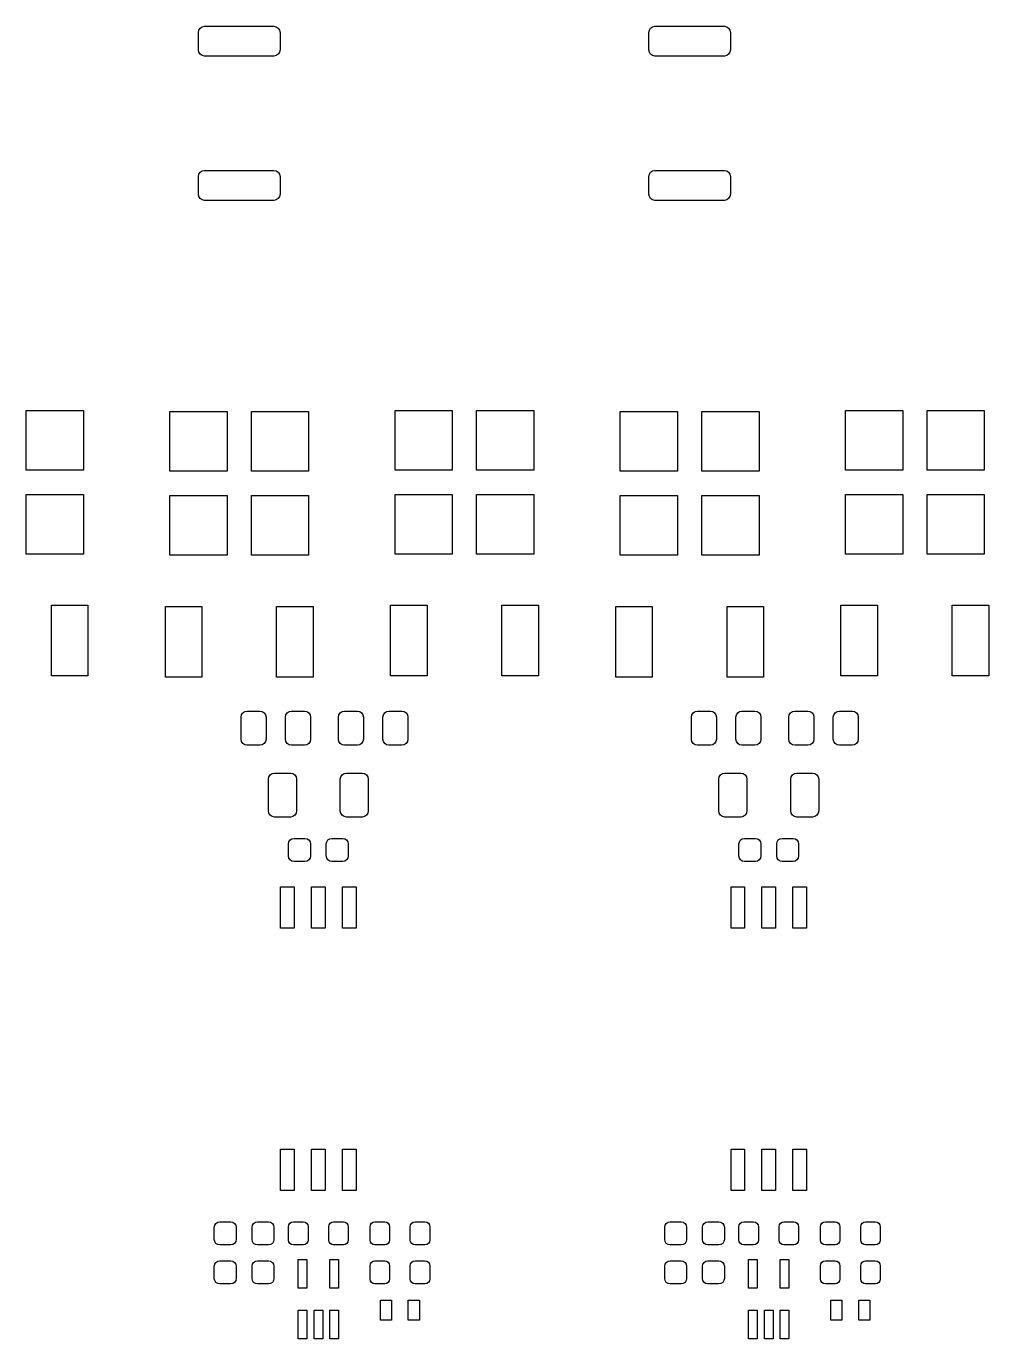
# Model space of a CAD drawing. Extents: x 64 to 235, y -116 to -62.
# Drawn here: x 195.3 to 234.8, y -116.1 to -62.2 of the extents above; entities that cross this region are included whole.
import ezdxf

# ---------------------------------------------------------------- set-up
doc = ezdxf.new("R2010")
doc.units = 0
doc.layers.add('BLACK', color=7, linetype='CONTINUOUS')

msp = doc.modelspace()

# ---------------------------------------------------------------- linework, layer by layer
at = {"layer": 'BLACK', "linetype": 'CONTINUOUS'}
for p, q in [((202.375, -62.475), (202.39403, -62.379329)), ((202.375, -63.2), (202.375, -62.475)), ((202.39403, -62.379329), (202.448223, -62.298223)), ((202.448223, -62.298223), (202.529329, -62.24403)), ((202.529329, -62.24403), (202.625, -62.225)), ((202.625, -62.225), (205.475, -62.225)), ((205.475, -62.225), (205.570671, -62.24403)), ((205.570671, -62.24403), (205.651777, -62.298223)), ((205.651777, -62.298223), (205.70597, -62.379329)), ((205.70597, -62.379329), (205.725, -62.475)), ((205.725, -62.475), (205.725, -63.2)), ((220.875, -62.475), (220.89403, -62.379329)), ((220.875, -63.2), (220.875, -62.475)), ((220.89403, -62.379329), (220.948223, -62.298223)), ((220.948223, -62.298223), (221.029329, -62.24403)), ((221.029329, -62.24403), (221.125, -62.225)), ((221.125, -62.225), (223.975, -62.225)), ((223.975, -62.225), (224.070671, -62.24403)), ((224.070671, -62.24403), (224.151777, -62.298223)), ((224.151777, -62.298223), (224.20597, -62.379329)), ((224.20597, -62.379329), (224.225, -62.475)), ((224.225, -62.475), (224.225, -63.2)), ((202.39403, -63.295671), (202.375, -63.2)), ((202.448223, -63.376777), (202.39403, -63.295671)), ((202.529329, -63.43097), (202.448223, -63.376777)), ((202.625, -63.45), (202.529329, -63.43097)), ((205.475, -63.45), (202.625, -63.45)), ((205.570671, -63.43097), (205.475, -63.45)), ((205.651777, -63.376777), (205.570671, -63.43097)), ((205.70597, -63.295671), (205.651777, -63.376777)), ((205.725, -63.2), (205.70597, -63.295671)), ((220.89403, -63.295671), (220.875, -63.2)), ((220.948223, -63.376777), (220.89403, -63.295671)), ((221.029329, -63.43097), (220.948223, -63.376777)), ((221.125, -63.45), (221.029329, -63.43097)), ((223.975, -63.45), (221.125, -63.45)), ((224.070671, -63.43097), (223.975, -63.45)), ((224.151777, -63.376777), (224.070671, -63.43097)), ((224.20597, -63.295671), (224.151777, -63.376777)), ((224.225, -63.2), (224.20597, -63.295671)), ((202.375, -68.4), (202.39403, -68.304329)), ((202.375, -69.125), (202.375, -68.4)), ((202.39403, -68.304329), (202.448223, -68.223223)), ((202.448223, -68.223223), (202.529329, -68.16903)), ((202.529329, -68.16903), (202.625, -68.15)), ((202.625, -68.15), (205.475, -68.15)), ((205.475, -68.15), (205.570671, -68.16903)), ((205.570671, -68.16903), (205.651777, -68.223223)), ((205.651777, -68.223223), (205.70597, -68.304329)), ((205.70597, -68.304329), (205.725, -68.4)), ((205.725, -68.4), (205.725, -69.125)), ((220.875, -68.4), (220.89403, -68.304329)), ((220.875, -69.125), (220.875, -68.4)), ((220.89403, -68.304329), (220.948223, -68.223223)), ((220.948223, -68.223223), (221.029329, -68.16903)), ((221.029329, -68.16903), (221.125, -68.15)), ((221.125, -68.15), (223.975, -68.15)), ((223.975, -68.15), (224.070671, -68.16903)), ((224.070671, -68.16903), (224.151777, -68.223223)), ((224.151777, -68.223223), (224.20597, -68.304329)), ((224.20597, -68.304329), (224.225, -68.4)), ((224.225, -68.4), (224.225, -69.125)), ((202.39403, -69.220671), (202.375, -69.125)), ((202.448223, -69.301777), (202.39403, -69.220671)), ((202.529329, -69.35597), (202.448223, -69.301777)), ((202.625, -69.375), (202.529329, -69.35597)), ((205.475, -69.375), (202.625, -69.375)), ((205.570671, -69.35597), (205.475, -69.375)), ((205.651777, -69.301777), (205.570671, -69.35597)), ((205.70597, -69.220671), (205.651777, -69.301777)), ((205.725, -69.125), (205.70597, -69.220671)), ((220.89403, -69.220671), (220.875, -69.125)), ((220.948223, -69.301777), (220.89403, -69.220671)), ((221.029329, -69.35597), (220.948223, -69.301777)), ((221.125, -69.375), (221.029329, -69.35597)), ((223.975, -69.375), (221.125, -69.375)), ((224.070671, -69.35597), (223.975, -69.375)), ((224.151777, -69.301777), (224.070671, -69.35597)), ((224.20597, -69.220671), (224.151777, -69.301777)), ((224.225, -69.125), (224.20597, -69.220671)), ((195.3, -80.45), (195.3, -78)), ((195.3, -78), (197.65, -78)), ((197.65, -78), (197.65, -80.45)), ((201.2, -80.5), (201.2, -78.05)), ((201.2, -78.05), (203.55, -78.05)), ((203.55, -78.05), (203.55, -80.5)), ((204.55, -80.5), (204.55, -78.05)), ((204.55, -78.05), (206.9, -78.05)), ((206.9, -78.05), (206.9, -80.5)), ((210.45, -80.45), (210.45, -78)), ((210.45, -78), (212.8, -78)), ((212.8, -78), (212.8, -80.45)), ((213.8, -80.45), (213.8, -78)), ((213.8, -78), (216.15, -78)), ((216.15, -78), (216.15, -80.45)), ((219.7, -80.5), (219.7, -78.05)), ((219.7, -78.05), (222.05, -78.05)), ((222.05, -78.05), (222.05, -80.5)), ((223.05, -80.5), (223.05, -78.05)), ((223.05, -78.05), (225.4, -78.05)), ((225.4, -78.05), (225.4, -80.5)), ((228.95, -80.45), (228.95, -78)), ((228.95, -78), (231.3, -78)), ((231.3, -78), (231.3, -80.45)), ((232.3, -80.45), (232.3, -78)), ((232.3, -78), (234.65, -78)), ((234.65, -78), (234.65, -80.45)), ((197.65, -80.45), (195.3, -80.45)), ((203.55, -80.5), (201.2, -80.5)), ((206.9, -80.5), (204.55, -80.5)), ((212.8, -80.45), (210.45, -80.45)), ((216.15, -80.45), (213.8, -80.45)), ((222.05, -80.5), (219.7, -80.5)), ((225.4, -80.5), (223.05, -80.5)), ((231.3, -80.45), (228.95, -80.45)), ((234.65, -80.45), (232.3, -80.45)), ((195.3, -83.9), (195.3, -81.45)), ((195.3, -81.45), (197.65, -81.45)), ((197.65, -81.45), (197.65, -83.9)), ((201.2, -83.95), (201.2, -81.5)), ((201.2, -81.5), (203.55, -81.5)), ((203.55, -81.5), (203.55, -83.95)), ((204.55, -83.95), (204.55, -81.5)), ((204.55, -81.5), (206.9, -81.5)), ((206.9, -81.5), (206.9, -83.95)), ((210.45, -83.9), (210.45, -81.45)), ((210.45, -81.45), (212.8, -81.45)), ((212.8, -81.45), (212.8, -83.9)), ((213.8, -83.9), (213.8, -81.45)), ((213.8, -81.45), (216.15, -81.45)), ((216.15, -81.45), (216.15, -83.9)), ((219.7, -83.95), (219.7, -81.5)), ((219.7, -81.5), (222.05, -81.5)), ((222.05, -81.5), (222.05, -83.95)), ((223.05, -83.95), (223.05, -81.5)), ((223.05, -81.5), (225.4, -81.5)), ((225.4, -81.5), (225.4, -83.95)), ((228.95, -83.9), (228.95, -81.45)), ((228.95, -81.45), (231.3, -81.45)), ((231.3, -81.45), (231.3, -83.9)), ((232.3, -83.9), (232.3, -81.45)), ((232.3, -81.45), (234.65, -81.45)), ((234.65, -81.45), (234.65, -83.9)), ((197.65, -83.9), (195.3, -83.9)), ((203.55, -83.95), (201.2, -83.95)), ((206.9, -83.95), (204.55, -83.95)), ((212.8, -83.9), (210.45, -83.9)), ((216.15, -83.9), (213.8, -83.9)), ((222.05, -83.95), (219.7, -83.95)), ((225.4, -83.95), (223.05, -83.95)), ((231.3, -83.9), (228.95, -83.9)), ((234.65, -83.9), (232.3, -83.9)), ((196.336, -88.9), (196.336, -86)), ((196.336, -86), (197.836, -86)), ((197.836, -86), (197.836, -88.9)), ((201.014, -88.95), (201.014, -86.05)), ((201.014, -86.05), (202.514, -86.05)), ((202.514, -86.05), (202.514, -88.95)), ((205.586, -88.95), (205.586, -86.05)), ((205.586, -86.05), (207.086, -86.05)), ((207.086, -86.05), (207.086, -88.95)), ((210.264, -88.9), (210.264, -86)), ((210.264, -86), (211.764, -86)), ((211.764, -86), (211.764, -88.9)), ((214.836, -88.9), (214.836, -86)), ((214.836, -86), (216.336, -86)), ((216.336, -86), (216.336, -88.9)), ((219.514, -88.95), (219.514, -86.05)), ((219.514, -86.05), (221.014, -86.05)), ((221.014, -86.05), (221.014, -88.95)), ((224.086, -88.95), (224.086, -86.05)), ((224.086, -86.05), (225.586, -86.05)), ((225.586, -86.05), (225.586, -88.95)), ((228.764, -88.9), (228.764, -86)), ((228.764, -86), (230.264, -86)), ((230.264, -86), (230.264, -88.9)), ((233.336, -88.9), (233.336, -86)), ((233.336, -86), (234.836, -86)), ((234.836, -86), (234.836, -88.9)), ((197.836, -88.9), (196.336, -88.9)), ((211.764, -88.9), (210.264, -88.9)), ((216.336, -88.9), (214.836, -88.9)), ((230.264, -88.9), (228.764, -88.9)), ((234.836, -88.9), (233.336, -88.9)), ((202.514, -88.95), (201.014, -88.95)), ((207.086, -88.95), (205.586, -88.95)), ((221.014, -88.95), (219.514, -88.95)), ((225.586, -88.95), (224.086, -88.95)), ((204.125, -90.6), (204.14403, -90.504329)), ((204.14403, -90.504329), (204.198223, -90.423223)), ((204.198223, -90.423223), (204.279329, -90.36903)), ((204.279329, -90.36903), (204.375, -90.35)), ((204.375, -90.35), (204.9, -90.35)), ((204.9, -90.35), (204.995671, -90.36903)), ((204.995671, -90.36903), (205.076777, -90.423223)), ((205.076777, -90.423223), (205.13097, -90.504329)), ((205.13097, -90.504329), (205.15, -90.6)), ((205.95, -90.6), (205.96903, -90.504329)), ((205.96903, -90.504329), (206.023223, -90.423223)), ((206.023223, -90.423223), (206.104329, -90.36903)), ((206.104329, -90.36903), (206.2, -90.35)), ((206.2, -90.35), (206.725, -90.35)), ((206.725, -90.35), (206.820671, -90.36903)), ((206.820671, -90.36903), (206.901777, -90.423223)), ((206.901777, -90.423223), (206.95597, -90.504329)), ((206.95597, -90.504329), (206.975, -90.6)), ((208.125, -90.6), (208.14403, -90.504329)), ((208.14403, -90.504329), (208.198223, -90.423223)), ((208.198223, -90.423223), (208.279329, -90.36903)), ((208.279329, -90.36903), (208.375, -90.35)), ((208.375, -90.35), (208.9, -90.35)), ((208.9, -90.35), (208.995671, -90.36903)), ((208.995671, -90.36903), (209.076777, -90.423223)), ((209.076777, -90.423223), (209.13097, -90.504329)), ((209.13097, -90.504329), (209.15, -90.6)), ((209.95, -90.6), (209.96903, -90.504329)), ((209.96903, -90.504329), (210.023223, -90.423223)), ((210.023223, -90.423223), (210.104329, -90.36903)), ((210.104329, -90.36903), (210.2, -90.35)), ((210.2, -90.35), (210.725, -90.35)), ((210.725, -90.35), (210.820671, -90.36903)), ((210.820671, -90.36903), (210.901777, -90.423223)), ((210.901777, -90.423223), (210.95597, -90.504329)), ((210.95597, -90.504329), (210.975, -90.6)), ((222.625, -90.6), (222.64403, -90.504329)), ((222.64403, -90.504329), (222.698223, -90.423223)), ((222.698223, -90.423223), (222.779329, -90.36903)), ((222.779329, -90.36903), (222.875, -90.35)), ((222.875, -90.35), (223.4, -90.35)), ((223.4, -90.35), (223.495671, -90.36903)), ((223.495671, -90.36903), (223.576777, -90.423223)), ((223.576777, -90.423223), (223.63097, -90.504329)), ((223.63097, -90.504329), (223.65, -90.6)), ((224.45, -90.6), (224.46903, -90.504329)), ((224.46903, -90.504329), (224.523223, -90.423223)), ((224.523223, -90.423223), (224.604329, -90.36903)), ((224.604329, -90.36903), (224.7, -90.35)), ((224.7, -90.35), (225.225, -90.35)), ((225.225, -90.35), (225.320671, -90.36903)), ((225.320671, -90.36903), (225.401777, -90.423223)), ((225.401777, -90.423223), (225.45597, -90.504329)), ((225.45597, -90.504329), (225.475, -90.6)), ((226.625, -90.6), (226.64403, -90.504329)), ((226.64403, -90.504329), (226.698223, -90.423223)), ((226.698223, -90.423223), (226.779329, -90.36903)), ((226.779329, -90.36903), (226.875, -90.35)), ((226.875, -90.35), (227.4, -90.35)), ((227.4, -90.35), (227.495671, -90.36903)), ((227.495671, -90.36903), (227.576777, -90.423223)), ((227.576777, -90.423223), (227.63097, -90.504329)), ((227.63097, -90.504329), (227.65, -90.6)), ((228.45, -90.6), (228.46903, -90.504329)), ((228.46903, -90.504329), (228.523223, -90.423223)), ((228.523223, -90.423223), (228.604329, -90.36903)), ((228.604329, -90.36903), (228.7, -90.35)), ((228.7, -90.35), (229.225, -90.35)), ((229.225, -90.35), (229.320671, -90.36903)), ((229.320671, -90.36903), (229.401777, -90.423223)), ((229.401777, -90.423223), (229.45597, -90.504329)), ((229.45597, -90.504329), (229.475, -90.6)), ((204.125, -91.5), (204.125, -90.6)), ((205.15, -90.6), (205.15, -91.5)), ((205.95, -91.5), (205.95, -90.6)), ((206.975, -90.6), (206.975, -91.5)), ((208.125, -91.5), (208.125, -90.6)), ((209.15, -90.6), (209.15, -91.5)), ((209.95, -91.5), (209.95, -90.6)), ((210.975, -90.6), (210.975, -91.5)), ((222.625, -91.5), (222.625, -90.6)), ((223.65, -90.6), (223.65, -91.5)), ((224.45, -91.5), (224.45, -90.6)), ((225.475, -90.6), (225.475, -91.5)), ((226.625, -91.5), (226.625, -90.6)), ((227.65, -90.6), (227.65, -91.5)), ((228.45, -91.5), (228.45, -90.6)), ((229.475, -90.6), (229.475, -91.5)), ((204.14403, -91.595671), (204.125, -91.5)), ((204.198223, -91.676777), (204.14403, -91.595671)), ((205.13097, -91.595671), (205.076777, -91.676777)), ((205.15, -91.5), (205.13097, -91.595671)), ((205.96903, -91.595671), (205.95, -91.5)), ((206.023223, -91.676777), (205.96903, -91.595671)), ((206.95597, -91.595671), (206.901777, -91.676777)), ((206.975, -91.5), (206.95597, -91.595671)), ((208.14403, -91.595671), (208.125, -91.5)), ((208.198223, -91.676777), (208.14403, -91.595671)), ((209.13097, -91.595671), (209.076777, -91.676777)), ((209.15, -91.5), (209.13097, -91.595671)), ((209.96903, -91.595671), (209.95, -91.5)), ((210.023223, -91.676777), (209.96903, -91.595671)), ((210.95597, -91.595671), (210.901777, -91.676777)), ((210.975, -91.5), (210.95597, -91.595671)), ((222.64403, -91.595671), (222.625, -91.5)), ((222.698223, -91.676777), (222.64403, -91.595671)), ((223.63097, -91.595671), (223.576777, -91.676777)), ((223.65, -91.5), (223.63097, -91.595671)), ((224.46903, -91.595671), (224.45, -91.5)), ((224.523223, -91.676777), (224.46903, -91.595671)), ((225.45597, -91.595671), (225.401777, -91.676777)), ((225.475, -91.5), (225.45597, -91.595671)), ((226.64403, -91.595671), (226.625, -91.5)), ((226.698223, -91.676777), (226.64403, -91.595671)), ((227.63097, -91.595671), (227.576777, -91.676777)), ((227.65, -91.5), (227.63097, -91.595671)), ((228.46903, -91.595671), (228.45, -91.5)), ((228.523223, -91.676777), (228.46903, -91.595671)), ((229.45597, -91.595671), (229.401777, -91.676777)), ((229.475, -91.5), (229.45597, -91.595671)), ((204.279329, -91.73097), (204.198223, -91.676777)), ((204.375, -91.75), (204.279329, -91.73097)), ((204.9, -91.75), (204.375, -91.75)), ((204.995671, -91.73097), (204.9, -91.75)), ((205.076777, -91.676777), (204.995671, -91.73097)), ((206.104329, -91.73097), (206.023223, -91.676777)), ((206.2, -91.75), (206.104329, -91.73097)), ((206.725, -91.75), (206.2, -91.75)), ((206.820671, -91.73097), (206.725, -91.75)), ((206.901777, -91.676777), (206.820671, -91.73097)), ((208.279329, -91.73097), (208.198223, -91.676777)), ((208.375, -91.75), (208.279329, -91.73097)), ((208.9, -91.75), (208.375, -91.75)), ((208.995671, -91.73097), (208.9, -91.75)), ((209.076777, -91.676777), (208.995671, -91.73097)), ((210.104329, -91.73097), (210.023223, -91.676777)), ((210.2, -91.75), (210.104329, -91.73097)), ((210.725, -91.75), (210.2, -91.75)), ((210.820671, -91.73097), (210.725, -91.75)), ((210.901777, -91.676777), (210.820671, -91.73097)), ((222.779329, -91.73097), (222.698223, -91.676777)), ((222.875, -91.75), (222.779329, -91.73097)), ((223.4, -91.75), (222.875, -91.75)), ((223.495671, -91.73097), (223.4, -91.75)), ((223.576777, -91.676777), (223.495671, -91.73097)), ((224.604329, -91.73097), (224.523223, -91.676777)), ((224.7, -91.75), (224.604329, -91.73097)), ((225.225, -91.75), (224.7, -91.75)), ((225.320671, -91.73097), (225.225, -91.75)), ((225.401777, -91.676777), (225.320671, -91.73097)), ((226.779329, -91.73097), (226.698223, -91.676777)), ((226.875, -91.75), (226.779329, -91.73097)), ((227.4, -91.75), (226.875, -91.75)), ((227.495671, -91.73097), (227.4, -91.75)), ((227.576777, -91.676777), (227.495671, -91.73097)), ((228.604329, -91.73097), (228.523223, -91.676777)), ((228.7, -91.75), (228.604329, -91.73097)), ((229.225, -91.75), (228.7, -91.75)), ((229.320671, -91.73097), (229.225, -91.75)), ((229.401777, -91.676777), (229.320671, -91.73097)), ((205.25, -93.15), (205.26903, -93.054329)), ((205.25, -94.45), (205.25, -93.15)), ((205.26903, -93.054329), (205.323223, -92.973223)), ((205.323223, -92.973223), (205.404329, -92.91903)), ((205.404329, -92.91903), (205.5, -92.9)), ((205.5, -92.9), (206.15, -92.9)), ((206.15, -92.9), (206.245671, -92.91903)), ((206.245671, -92.91903), (206.326777, -92.973223)), ((206.326777, -92.973223), (206.38097, -93.054329)), ((206.38097, -93.054329), (206.4, -93.15)), ((206.4, -93.15), (206.4, -94.45)), ((208.2, -93.15), (208.21903, -93.054329)), ((208.2, -94.45), (208.2, -93.15)), ((208.21903, -93.054329), (208.273223, -92.973223)), ((208.273223, -92.973223), (208.354329, -92.91903)), ((208.354329, -92.91903), (208.45, -92.9)), ((208.45, -92.9), (209.1, -92.9)), ((209.1, -92.9), (209.195671, -92.91903)), ((209.195671, -92.91903), (209.276777, -92.973223)), ((209.276777, -92.973223), (209.33097, -93.054329)), ((209.33097, -93.054329), (209.35, -93.15)), ((209.35, -93.15), (209.35, -94.45)), ((223.75, -93.15), (223.76903, -93.054329)), ((223.75, -94.45), (223.75, -93.15)), ((223.76903, -93.054329), (223.823223, -92.973223)), ((223.823223, -92.973223), (223.904329, -92.91903)), ((223.904329, -92.91903), (224, -92.9)), ((224, -92.9), (224.65, -92.9)), ((224.65, -92.9), (224.745671, -92.91903)), ((224.745671, -92.91903), (224.826777, -92.973223)), ((224.826777, -92.973223), (224.88097, -93.054329)), ((224.88097, -93.054329), (224.9, -93.15)), ((224.9, -93.15), (224.9, -94.45)), ((226.7, -93.15), (226.71903, -93.054329)), ((226.7, -94.45), (226.7, -93.15)), ((226.71903, -93.054329), (226.773223, -92.973223)), ((226.773223, -92.973223), (226.854329, -92.91903)), ((226.854329, -92.91903), (226.95, -92.9)), ((226.95, -92.9), (227.6, -92.9)), ((227.6, -92.9), (227.695671, -92.91903)), ((227.695671, -92.91903), (227.776777, -92.973223)), ((227.776777, -92.973223), (227.83097, -93.054329)), ((227.83097, -93.054329), (227.85, -93.15)), ((227.85, -93.15), (227.85, -94.45)), ((205.26903, -94.545671), (205.25, -94.45)), ((205.323223, -94.626777), (205.26903, -94.545671)), ((205.404329, -94.68097), (205.323223, -94.626777)), ((205.5, -94.7), (205.404329, -94.68097)), ((206.15, -94.7), (205.5, -94.7)), ((206.245671, -94.68097), (206.15, -94.7)), ((206.326777, -94.626777), (206.245671, -94.68097)), ((206.38097, -94.545671), (206.326777, -94.626777)), ((206.4, -94.45), (206.38097, -94.545671)), ((208.21903, -94.545671), (208.2, -94.45)), ((208.273223, -94.626777), (208.21903, -94.545671)), ((208.354329, -94.68097), (208.273223, -94.626777)), ((208.45, -94.7), (208.354329, -94.68097)), ((209.1, -94.7), (208.45, -94.7)), ((209.195671, -94.68097), (209.1, -94.7)), ((209.276777, -94.626777), (209.195671, -94.68097)), ((209.33097, -94.545671), (209.276777, -94.626777)), ((209.35, -94.45), (209.33097, -94.545671)), ((223.76903, -94.545671), (223.75, -94.45)), ((223.823223, -94.626777), (223.76903, -94.545671)), ((223.904329, -94.68097), (223.823223, -94.626777)), ((224, -94.7), (223.904329, -94.68097)), ((224.65, -94.7), (224, -94.7)), ((224.745671, -94.68097), (224.65, -94.7)), ((224.826777, -94.626777), (224.745671, -94.68097)), ((224.88097, -94.545671), (224.826777, -94.626777)), ((224.9, -94.45), (224.88097, -94.545671)), ((226.71903, -94.545671), (226.7, -94.45)), ((226.773223, -94.626777), (226.71903, -94.545671)), ((226.854329, -94.68097), (226.773223, -94.626777)), ((226.95, -94.7), (226.854329, -94.68097)), ((227.6, -94.7), (226.95, -94.7)), ((227.695671, -94.68097), (227.6, -94.7)), ((227.776777, -94.626777), (227.695671, -94.68097)), ((227.83097, -94.545671), (227.776777, -94.626777)), ((227.85, -94.45), (227.83097, -94.545671)), ((206.075, -95.8), (206.092127, -95.713896)), ((206.075, -96.3), (206.075, -95.8)), ((206.092127, -95.713896), (206.140901, -95.640901)), ((206.140901, -95.640901), (206.213896, -95.592127)), ((206.213896, -95.592127), (206.3, -95.575)), ((206.3, -95.575), (206.75, -95.575)), ((206.75, -95.575), (206.836104, -95.592127)), ((206.836104, -95.592127), (206.909099, -95.640901)), ((206.909099, -95.640901), (206.957873, -95.713896)), ((206.957873, -95.713896), (206.975, -95.8)), ((206.975, -95.8), (206.975, -96.3)), ((207.625, -95.8), (207.642127, -95.713896)), ((207.625, -96.3), (207.625, -95.8)), ((207.642127, -95.713896), (207.690901, -95.640901)), ((207.690901, -95.640901), (207.763896, -95.592127)), ((207.763896, -95.592127), (207.85, -95.575)), ((207.85, -95.575), (208.3, -95.575)), ((208.3, -95.575), (208.386104, -95.592127)), ((208.386104, -95.592127), (208.459099, -95.640901)), ((208.459099, -95.640901), (208.507873, -95.713896)), ((208.507873, -95.713896), (208.525, -95.8)), ((208.525, -95.8), (208.525, -96.3)), ((224.575, -95.8), (224.592127, -95.713896)), ((224.575, -96.3), (224.575, -95.8)), ((224.592127, -95.713896), (224.640901, -95.640901)), ((224.640901, -95.640901), (224.713896, -95.592127)), ((224.713896, -95.592127), (224.8, -95.575)), ((224.8, -95.575), (225.25, -95.575)), ((225.25, -95.575), (225.336104, -95.592127)), ((225.336104, -95.592127), (225.409099, -95.640901)), ((225.409099, -95.640901), (225.457873, -95.713896)), ((225.457873, -95.713896), (225.475, -95.8)), ((225.475, -95.8), (225.475, -96.3)), ((226.125, -95.8), (226.142127, -95.713896)), ((226.125, -96.3), (226.125, -95.8)), ((226.142127, -95.713896), (226.190901, -95.640901)), ((226.190901, -95.640901), (226.263896, -95.592127)), ((226.263896, -95.592127), (226.35, -95.575)), ((226.35, -95.575), (226.8, -95.575)), ((226.8, -95.575), (226.886104, -95.592127)), ((226.886104, -95.592127), (226.959099, -95.640901)), ((226.959099, -95.640901), (227.007873, -95.713896)), ((227.007873, -95.713896), (227.025, -95.8)), ((227.025, -95.8), (227.025, -96.3)), ((206.092127, -96.386104), (206.075, -96.3)), ((206.140901, -96.459099), (206.092127, -96.386104)), ((206.213896, -96.507873), (206.140901, -96.459099)), ((206.909099, -96.459099), (206.836104, -96.507873)), ((206.957873, -96.386104), (206.909099, -96.459099)), ((206.975, -96.3), (206.957873, -96.386104)), ((207.642127, -96.386104), (207.625, -96.3)), ((207.690901, -96.459099), (207.642127, -96.386104)), ((207.763896, -96.507873), (207.690901, -96.459099)), ((208.459099, -96.459099), (208.386104, -96.507873)), ((208.507873, -96.386104), (208.459099, -96.459099)), ((208.525, -96.3), (208.507873, -96.386104)), ((224.592127, -96.386104), (224.575, -96.3)), ((224.640901, -96.459099), (224.592127, -96.386104)), ((224.713896, -96.507873), (224.640901, -96.459099)), ((225.409099, -96.459099), (225.336104, -96.507873)), ((225.457873, -96.386104), (225.409099, -96.459099)), ((225.475, -96.3), (225.457873, -96.386104)), ((226.142127, -96.386104), (226.125, -96.3)), ((226.190901, -96.459099), (226.142127, -96.386104)), ((226.263896, -96.507873), (226.190901, -96.459099)), ((226.959099, -96.459099), (226.886104, -96.507873)), ((227.007873, -96.386104), (226.959099, -96.459099)), ((227.025, -96.3), (227.007873, -96.386104)), ((206.3, -96.525), (206.213896, -96.507873)), ((206.75, -96.525), (206.3, -96.525)), ((206.836104, -96.507873), (206.75, -96.525)), ((207.85, -96.525), (207.763896, -96.507873)), ((208.3, -96.525), (207.85, -96.525)), ((208.386104, -96.507873), (208.3, -96.525)), ((224.8, -96.525), (224.713896, -96.507873)), ((225.25, -96.525), (224.8, -96.525)), ((225.336104, -96.507873), (225.25, -96.525)), ((226.35, -96.525), (226.263896, -96.507873)), ((226.8, -96.525), (226.35, -96.525)), ((226.886104, -96.507873), (226.8, -96.525)), ((205.7506, -99.2661), (205.7506, -97.5643)), ((205.7506, -97.5643), (206.3094, -97.5643)), ((206.3094, -97.5643), (206.3094, -99.2661)), ((207.0206, -99.2661), (207.0206, -97.5643)), ((207.0206, -97.5643), (207.5794, -97.5643)), ((207.5794, -97.5643), (207.5794, -99.2661)), ((208.2906, -99.2661), (208.2906, -97.5643)), ((208.2906, -97.5643), (208.8494, -97.5643)), ((208.8494, -97.5643), (208.8494, -99.2661)), ((224.2506, -99.2661), (224.2506, -97.5643)), ((224.2506, -97.5643), (224.8094, -97.5643)), ((224.8094, -97.5643), (224.8094, -99.2661)), ((225.5206, -99.2661), (225.5206, -97.5643)), ((225.5206, -97.5643), (226.0794, -97.5643)), ((226.0794, -97.5643), (226.0794, -99.2661)), ((226.7906, -99.2661), (226.7906, -97.5643)), ((226.7906, -97.5643), (227.3494, -97.5643)), ((227.3494, -97.5643), (227.3494, -99.2661)), ((206.3094, -99.2661), (205.7506, -99.2661)), ((207.5794, -99.2661), (207.0206, -99.2661)), ((208.8494, -99.2661), (208.2906, -99.2661)), ((224.8094, -99.2661), (224.2506, -99.2661)), ((226.0794, -99.2661), (225.5206, -99.2661)), ((227.3494, -99.2661), (226.7906, -99.2661)), ((205.7506, -110.0357), (205.7506, -108.3339)), ((205.7506, -108.3339), (206.3094, -108.3339)), ((206.3094, -108.3339), (206.3094, -110.0357)), ((207.0206, -110.0357), (207.0206, -108.3339)), ((207.0206, -108.3339), (207.5794, -108.3339)), ((207.5794, -108.3339), (207.5794, -110.0357)), ((208.2906, -110.0357), (208.2906, -108.3339)), ((208.2906, -108.3339), (208.8494, -108.3339)), ((208.8494, -108.3339), (208.8494, -110.0357)), ((224.2506, -110.0357), (224.2506, -108.3339)), ((224.2506, -108.3339), (224.8094, -108.3339)), ((224.8094, -108.3339), (224.8094, -110.0357)), ((225.5206, -110.0357), (225.5206, -108.3339)), ((225.5206, -108.3339), (226.0794, -108.3339)), ((226.0794, -108.3339), (226.0794, -110.0357)), ((226.7906, -110.0357), (226.7906, -108.3339)), ((226.7906, -108.3339), (227.3494, -108.3339)), ((227.3494, -108.3339), (227.3494, -110.0357)), ((206.3094, -110.0357), (205.7506, -110.0357)), ((207.5794, -110.0357), (207.0206, -110.0357)), ((208.8494, -110.0357), (208.2906, -110.0357)), ((224.8094, -110.0357), (224.2506, -110.0357)), ((226.0794, -110.0357), (225.5206, -110.0357)), ((227.3494, -110.0357), (226.7906, -110.0357)), ((203.025, -111.55), (203.042127, -111.463896)), ((203.025, -112.05), (203.025, -111.55)), ((203.042127, -111.463896), (203.090901, -111.390901)), ((203.090901, -111.390901), (203.163896, -111.342127)), ((203.163896, -111.342127), (203.25, -111.325)), ((203.25, -111.325), (203.7, -111.325)), ((203.7, -111.325), (203.786104, -111.342127)), ((203.786104, -111.342127), (203.859099, -111.390901)), ((203.859099, -111.390901), (203.907873, -111.463896)), ((203.907873, -111.463896), (203.925, -111.55)), ((203.925, -111.55), (203.925, -112.05)), ((204.575, -111.55), (204.592127, -111.463896)), ((204.575, -112.05), (204.575, -111.55)), ((204.592127, -111.463896), (204.640901, -111.390901)), ((204.640901, -111.390901), (204.713896, -111.342127)), ((204.713896, -111.342127), (204.8, -111.325)), ((204.8, -111.325), (205.25, -111.325)), ((205.25, -111.325), (205.336104, -111.342127)), ((205.336104, -111.342127), (205.409099, -111.390901)), ((205.409099, -111.390901), (205.457873, -111.463896)), ((205.457873, -111.463896), (205.475, -111.55)), ((205.475, -111.55), (205.475, -112.05)), ((206.075, -111.525), (206.090224, -111.448463)), ((206.075, -112.075), (206.075, -111.525)), ((206.090224, -111.448463), (206.133579, -111.383579)), ((206.133579, -111.383579), (206.198463, -111.340224)), ((206.198463, -111.340224), (206.275, -111.325)), ((206.275, -111.325), (206.675, -111.325)), ((206.675, -111.325), (206.751537, -111.340224)), ((206.751537, -111.340224), (206.816421, -111.383579)), ((206.816421, -111.383579), (206.859776, -111.448463)), ((206.859776, -111.448463), (206.875, -111.525)), ((206.875, -111.525), (206.875, -112.075)), ((207.725, -111.525), (207.740224, -111.448463)), ((207.725, -112.075), (207.725, -111.525)), ((207.740224, -111.448463), (207.783579, -111.383579)), ((207.783579, -111.383579), (207.848463, -111.340224)), ((207.848463, -111.340224), (207.925, -111.325)), ((207.925, -111.325), (208.325, -111.325)), ((208.325, -111.325), (208.401537, -111.340224)), ((208.401537, -111.340224), (208.466421, -111.383579)), ((208.466421, -111.383579), (208.509776, -111.448463)), ((208.509776, -111.448463), (208.525, -111.525)), ((208.525, -111.525), (208.525, -112.075)), ((209.425, -111.525), (209.440224, -111.448463)), ((209.425, -112.075), (209.425, -111.525)), ((209.440224, -111.448463), (209.483579, -111.383579)), ((209.483579, -111.383579), (209.548463, -111.340224)), ((209.548463, -111.340224), (209.625, -111.325)), ((209.625, -111.325), (210.025, -111.325)), ((210.025, -111.325), (210.101537, -111.340224)), ((210.101537, -111.340224), (210.166421, -111.383579)), ((210.166421, -111.383579), (210.209776, -111.448463)), ((210.209776, -111.448463), (210.225, -111.525)), ((210.225, -111.525), (210.225, -112.075)), ((211.075, -111.525), (211.090224, -111.448463)), ((211.075, -112.075), (211.075, -111.525)), ((211.090224, -111.448463), (211.133579, -111.383579)), ((211.133579, -111.383579), (211.198463, -111.340224)), ((211.198463, -111.340224), (211.275, -111.325)), ((211.275, -111.325), (211.675, -111.325)), ((211.675, -111.325), (211.751537, -111.340224)), ((211.751537, -111.340224), (211.816421, -111.383579)), ((211.816421, -111.383579), (211.859776, -111.448463)), ((211.859776, -111.448463), (211.875, -111.525)), ((211.875, -111.525), (211.875, -112.075)), ((221.525, -111.55), (221.542127, -111.463896)), ((221.525, -112.05), (221.525, -111.55)), ((221.542127, -111.463896), (221.590901, -111.390901)), ((221.590901, -111.390901), (221.663896, -111.342127)), ((221.663896, -111.342127), (221.75, -111.325)), ((221.75, -111.325), (222.2, -111.325)), ((222.2, -111.325), (222.286104, -111.342127)), ((222.286104, -111.342127), (222.359099, -111.390901)), ((222.359099, -111.390901), (222.407873, -111.463896)), ((222.407873, -111.463896), (222.425, -111.55)), ((222.425, -111.55), (222.425, -112.05)), ((223.075, -111.55), (223.092127, -111.463896)), ((223.075, -112.05), (223.075, -111.55)), ((223.092127, -111.463896), (223.140901, -111.390901)), ((223.140901, -111.390901), (223.213896, -111.342127)), ((223.213896, -111.342127), (223.3, -111.325)), ((223.3, -111.325), (223.75, -111.325)), ((223.75, -111.325), (223.836104, -111.342127)), ((223.836104, -111.342127), (223.909099, -111.390901)), ((223.909099, -111.390901), (223.957873, -111.463896)), ((223.957873, -111.463896), (223.975, -111.55)), ((223.975, -111.55), (223.975, -112.05)), ((224.575, -111.525), (224.590224, -111.448463)), ((224.575, -112.075), (224.575, -111.525)), ((224.590224, -111.448463), (224.633579, -111.383579)), ((224.633579, -111.383579), (224.698463, -111.340224)), ((224.698463, -111.340224), (224.775, -111.325)), ((224.775, -111.325), (225.175, -111.325)), ((225.175, -111.325), (225.251537, -111.340224)), ((225.251537, -111.340224), (225.316421, -111.383579)), ((225.316421, -111.383579), (225.359776, -111.448463)), ((225.359776, -111.448463), (225.375, -111.525)), ((225.375, -111.525), (225.375, -112.075)), ((226.225, -111.525), (226.240224, -111.448463)), ((226.225, -112.075), (226.225, -111.525)), ((226.240224, -111.448463), (226.283579, -111.383579)), ((226.283579, -111.383579), (226.348463, -111.340224)), ((226.348463, -111.340224), (226.425, -111.325)), ((226.425, -111.325), (226.825, -111.325)), ((226.825, -111.325), (226.901537, -111.340224)), ((226.901537, -111.340224), (226.966421, -111.383579)), ((226.966421, -111.383579), (227.009776, -111.448463)), ((227.009776, -111.448463), (227.025, -111.525)), ((227.025, -111.525), (227.025, -112.075)), ((227.925, -111.525), (227.940224, -111.448463)), ((227.925, -112.075), (227.925, -111.525)), ((227.940224, -111.448463), (227.983579, -111.383579)), ((227.983579, -111.383579), (228.048463, -111.340224)), ((228.048463, -111.340224), (228.125, -111.325)), ((228.125, -111.325), (228.525, -111.325)), ((228.525, -111.325), (228.601537, -111.340224)), ((228.601537, -111.340224), (228.666421, -111.383579)), ((228.666421, -111.383579), (228.709776, -111.448463)), ((228.709776, -111.448463), (228.725, -111.525)), ((228.725, -111.525), (228.725, -112.075)), ((229.575, -111.525), (229.590224, -111.448463)), ((229.575, -112.075), (229.575, -111.525)), ((229.590224, -111.448463), (229.633579, -111.383579)), ((229.633579, -111.383579), (229.698463, -111.340224)), ((229.698463, -111.340224), (229.775, -111.325)), ((229.775, -111.325), (230.175, -111.325)), ((230.175, -111.325), (230.251537, -111.340224)), ((230.251537, -111.340224), (230.316421, -111.383579)), ((230.316421, -111.383579), (230.359776, -111.448463)), ((230.359776, -111.448463), (230.375, -111.525)), ((230.375, -111.525), (230.375, -112.075)), ((203.042127, -112.136104), (203.025, -112.05)), ((203.925, -112.05), (203.907873, -112.136104)), ((204.592127, -112.136104), (204.575, -112.05)), ((205.475, -112.05), (205.457873, -112.136104)), ((206.090224, -112.151537), (206.075, -112.075)), ((206.875, -112.075), (206.859776, -112.151537)), ((207.740224, -112.151537), (207.725, -112.075)), ((208.525, -112.075), (208.509776, -112.151537)), ((209.440224, -112.151537), (209.425, -112.075)), ((210.225, -112.075), (210.209776, -112.151537)), ((211.090224, -112.151537), (211.075, -112.075)), ((211.875, -112.075), (211.859776, -112.151537)), ((221.542127, -112.136104), (221.525, -112.05)), ((222.425, -112.05), (222.407873, -112.136104)), ((223.092127, -112.136104), (223.075, -112.05)), ((223.975, -112.05), (223.957873, -112.136104)), ((224.590224, -112.151537), (224.575, -112.075)), ((225.375, -112.075), (225.359776, -112.151537)), ((226.240224, -112.151537), (226.225, -112.075)), ((227.025, -112.075), (227.009776, -112.151537)), ((227.940224, -112.151537), (227.925, -112.075)), ((228.725, -112.075), (228.709776, -112.151537)), ((229.590224, -112.151537), (229.575, -112.075)), ((230.375, -112.075), (230.359776, -112.151537)), ((203.090901, -112.209099), (203.042127, -112.136104)), ((203.163896, -112.257873), (203.090901, -112.209099)), ((203.25, -112.275), (203.163896, -112.257873)), ((203.7, -112.275), (203.25, -112.275)), ((203.786104, -112.257873), (203.7, -112.275)), ((203.859099, -112.209099), (203.786104, -112.257873)), ((203.907873, -112.136104), (203.859099, -112.209099)), ((204.640901, -112.209099), (204.592127, -112.136104)), ((204.713896, -112.257873), (204.640901, -112.209099)), ((204.8, -112.275), (204.713896, -112.257873)), ((205.25, -112.275), (204.8, -112.275)), ((205.336104, -112.257873), (205.25, -112.275)), ((205.409099, -112.209099), (205.336104, -112.257873)), ((205.457873, -112.136104), (205.409099, -112.209099)), ((206.133579, -112.216421), (206.090224, -112.151537)), ((206.198463, -112.259776), (206.133579, -112.216421)), ((206.275, -112.275), (206.198463, -112.259776)), ((206.675, -112.275), (206.275, -112.275)), ((206.751537, -112.259776), (206.675, -112.275)), ((206.816421, -112.216421), (206.751537, -112.259776)), ((206.859776, -112.151537), (206.816421, -112.216421)), ((207.783579, -112.216421), (207.740224, -112.151537)), ((207.848463, -112.259776), (207.783579, -112.216421)), ((207.925, -112.275), (207.848463, -112.259776)), ((208.325, -112.275), (207.925, -112.275)), ((208.401537, -112.259776), (208.325, -112.275)), ((208.466421, -112.216421), (208.401537, -112.259776)), ((208.509776, -112.151537), (208.466421, -112.216421)), ((209.483579, -112.216421), (209.440224, -112.151537)), ((209.548463, -112.259776), (209.483579, -112.216421)), ((209.625, -112.275), (209.548463, -112.259776)), ((210.025, -112.275), (209.625, -112.275)), ((210.101537, -112.259776), (210.025, -112.275)), ((210.166421, -112.216421), (210.101537, -112.259776)), ((210.209776, -112.151537), (210.166421, -112.216421)), ((211.133579, -112.216421), (211.090224, -112.151537)), ((211.198463, -112.259776), (211.133579, -112.216421)), ((211.275, -112.275), (211.198463, -112.259776)), ((211.675, -112.275), (211.275, -112.275)), ((211.751537, -112.259776), (211.675, -112.275)), ((211.816421, -112.216421), (211.751537, -112.259776)), ((211.859776, -112.151537), (211.816421, -112.216421)), ((221.590901, -112.209099), (221.542127, -112.136104)), ((221.663896, -112.257873), (221.590901, -112.209099)), ((221.75, -112.275), (221.663896, -112.257873)), ((222.2, -112.275), (221.75, -112.275)), ((222.286104, -112.257873), (222.2, -112.275)), ((222.359099, -112.209099), (222.286104, -112.257873)), ((222.407873, -112.136104), (222.359099, -112.209099)), ((223.140901, -112.209099), (223.092127, -112.136104)), ((223.213896, -112.257873), (223.140901, -112.209099)), ((223.3, -112.275), (223.213896, -112.257873)), ((223.75, -112.275), (223.3, -112.275)), ((223.836104, -112.257873), (223.75, -112.275)), ((223.909099, -112.209099), (223.836104, -112.257873)), ((223.957873, -112.136104), (223.909099, -112.209099)), ((224.633579, -112.216421), (224.590224, -112.151537)), ((224.698463, -112.259776), (224.633579, -112.216421)), ((224.775, -112.275), (224.698463, -112.259776)), ((225.175, -112.275), (224.775, -112.275)), ((225.251537, -112.259776), (225.175, -112.275)), ((225.316421, -112.216421), (225.251537, -112.259776)), ((225.359776, -112.151537), (225.316421, -112.216421)), ((226.283579, -112.216421), (226.240224, -112.151537)), ((226.348463, -112.259776), (226.283579, -112.216421)), ((226.425, -112.275), (226.348463, -112.259776)), ((226.825, -112.275), (226.425, -112.275)), ((226.901537, -112.259776), (226.825, -112.275)), ((226.966421, -112.216421), (226.901537, -112.259776)), ((227.009776, -112.151537), (226.966421, -112.216421)), ((227.983579, -112.216421), (227.940224, -112.151537)), ((228.048463, -112.259776), (227.983579, -112.216421)), ((228.125, -112.275), (228.048463, -112.259776)), ((228.525, -112.275), (228.125, -112.275)), ((228.601537, -112.259776), (228.525, -112.275)), ((228.666421, -112.216421), (228.601537, -112.259776)), ((228.709776, -112.151537), (228.666421, -112.216421)), ((229.633579, -112.216421), (229.590224, -112.151537)), ((229.698463, -112.259776), (229.633579, -112.216421)), ((229.775, -112.275), (229.698463, -112.259776)), ((230.175, -112.275), (229.775, -112.275)), ((230.251537, -112.259776), (230.175, -112.275)), ((230.316421, -112.216421), (230.251537, -112.259776)), ((230.359776, -112.151537), (230.316421, -112.216421)), ((203.025, -113.15), (203.042127, -113.063896)), ((203.025, -113.65), (203.025, -113.15)), ((203.042127, -113.063896), (203.090901, -112.990901)), ((203.090901, -112.990901), (203.163896, -112.942127)), ((203.163896, -112.942127), (203.25, -112.925)), ((203.25, -112.925), (203.7, -112.925)), ((203.7, -112.925), (203.786104, -112.942127)), ((203.786104, -112.942127), (203.859099, -112.990901)), ((203.859099, -112.990901), (203.907873, -113.063896)), ((203.907873, -113.063896), (203.925, -113.15)), ((203.925, -113.15), (203.925, -113.65)), ((204.575, -113.15), (204.592127, -113.063896)), ((204.575, -113.65), (204.575, -113.15)), ((204.592127, -113.063896), (204.640901, -112.990901)), ((204.640901, -112.990901), (204.713896, -112.942127)), ((204.713896, -112.942127), (204.8, -112.925)), ((204.8, -112.925), (205.25, -112.925)), ((205.25, -112.925), (205.336104, -112.942127)), ((205.336104, -112.942127), (205.409099, -112.990901)), ((205.409099, -112.990901), (205.457873, -113.063896)), ((205.457873, -113.063896), (205.475, -113.15)), ((205.475, -113.15), (205.475, -113.65)), ((206.472201, -114.0428), (206.472201, -112.8744)), ((206.472201, -112.8744), (206.827801, -112.8744)), ((206.827801, -112.8744), (206.827801, -114.0428)), ((207.772199, -114.0428), (207.772199, -112.8744)), ((207.772199, -112.8744), (208.127799, -112.8744)), ((208.127799, -112.8744), (208.127799, -114.0428)), ((209.425, -113.125), (209.440224, -113.048463)), ((209.425, -113.675), (209.425, -113.125)), ((209.440224, -113.048463), (209.483579, -112.983579)), ((209.483579, -112.983579), (209.548463, -112.940224)), ((209.548463, -112.940224), (209.625, -112.925)), ((209.625, -112.925), (210.025, -112.925)), ((210.025, -112.925), (210.101537, -112.940224)), ((210.101537, -112.940224), (210.166421, -112.983579)), ((210.166421, -112.983579), (210.209776, -113.048463)), ((210.209776, -113.048463), (210.225, -113.125)), ((210.225, -113.125), (210.225, -113.675)), ((211.075, -113.125), (211.090224, -113.048463)), ((211.075, -113.675), (211.075, -113.125)), ((211.090224, -113.048463), (211.133579, -112.983579)), ((211.133579, -112.983579), (211.198463, -112.940224)), ((211.198463, -112.940224), (211.275, -112.925)), ((211.275, -112.925), (211.675, -112.925)), ((211.675, -112.925), (211.751537, -112.940224)), ((211.751537, -112.940224), (211.816421, -112.983579)), ((211.816421, -112.983579), (211.859776, -113.048463)), ((211.859776, -113.048463), (211.875, -113.125)), ((211.875, -113.125), (211.875, -113.675)), ((221.525, -113.15), (221.542127, -113.063896)), ((221.525, -113.65), (221.525, -113.15)), ((221.542127, -113.063896), (221.590901, -112.990901)), ((221.590901, -112.990901), (221.663896, -112.942127)), ((221.663896, -112.942127), (221.75, -112.925)), ((221.75, -112.925), (222.2, -112.925)), ((222.2, -112.925), (222.286104, -112.942127)), ((222.286104, -112.942127), (222.359099, -112.990901)), ((222.359099, -112.990901), (222.407873, -113.063896)), ((222.407873, -113.063896), (222.425, -113.15)), ((222.425, -113.15), (222.425, -113.65)), ((223.075, -113.15), (223.092127, -113.063896)), ((223.075, -113.65), (223.075, -113.15)), ((223.092127, -113.063896), (223.140901, -112.990901)), ((223.140901, -112.990901), (223.213896, -112.942127)), ((223.213896, -112.942127), (223.3, -112.925)), ((223.3, -112.925), (223.75, -112.925)), ((223.75, -112.925), (223.836104, -112.942127)), ((223.836104, -112.942127), (223.909099, -112.990901)), ((223.909099, -112.990901), (223.957873, -113.063896)), ((223.957873, -113.063896), (223.975, -113.15)), ((223.975, -113.15), (223.975, -113.65)), ((224.972201, -114.0428), (224.972201, -112.8744)), ((224.972201, -112.8744), (225.327801, -112.8744)), ((225.327801, -112.8744), (225.327801, -114.0428)), ((226.272199, -114.0428), (226.272199, -112.8744)), ((226.272199, -112.8744), (226.627799, -112.8744)), ((226.627799, -112.8744), (226.627799, -114.0428)), ((227.925, -113.125), (227.940224, -113.048463)), ((227.925, -113.675), (227.925, -113.125)), ((227.940224, -113.048463), (227.983579, -112.983579)), ((227.983579, -112.983579), (228.048463, -112.940224)), ((228.048463, -112.940224), (228.125, -112.925)), ((228.125, -112.925), (228.525, -112.925)), ((228.525, -112.925), (228.601537, -112.940224)), ((228.601537, -112.940224), (228.666421, -112.983579)), ((228.666421, -112.983579), (228.709776, -113.048463)), ((228.709776, -113.048463), (228.725, -113.125)), ((228.725, -113.125), (228.725, -113.675)), ((229.575, -113.125), (229.590224, -113.048463)), ((229.575, -113.675), (229.575, -113.125)), ((229.590224, -113.048463), (229.633579, -112.983579)), ((229.633579, -112.983579), (229.698463, -112.940224)), ((229.698463, -112.940224), (229.775, -112.925)), ((229.775, -112.925), (230.175, -112.925)), ((230.175, -112.925), (230.251537, -112.940224)), ((230.251537, -112.940224), (230.316421, -112.983579)), ((230.316421, -112.983579), (230.359776, -113.048463)), ((230.359776, -113.048463), (230.375, -113.125)), ((230.375, -113.125), (230.375, -113.675)), ((203.042127, -113.736104), (203.025, -113.65)), ((203.925, -113.65), (203.907873, -113.736104)), ((204.592127, -113.736104), (204.575, -113.65)), ((205.475, -113.65), (205.457873, -113.736104)), ((209.440224, -113.751537), (209.425, -113.675)), ((210.225, -113.675), (210.209776, -113.751537)), ((211.090224, -113.751537), (211.075, -113.675)), ((211.875, -113.675), (211.859776, -113.751537)), ((221.542127, -113.736104), (221.525, -113.65)), ((222.425, -113.65), (222.407873, -113.736104)), ((223.092127, -113.736104), (223.075, -113.65)), ((223.975, -113.65), (223.957873, -113.736104)), ((227.940224, -113.751537), (227.925, -113.675)), ((228.725, -113.675), (228.709776, -113.751537)), ((229.590224, -113.751537), (229.575, -113.675)), ((230.375, -113.675), (230.359776, -113.751537)), ((203.090901, -113.809099), (203.042127, -113.736104)), ((203.163896, -113.857873), (203.090901, -113.809099)), ((203.25, -113.875), (203.163896, -113.857873)), ((203.7, -113.875), (203.25, -113.875)), ((203.786104, -113.857873), (203.7, -113.875)), ((203.859099, -113.809099), (203.786104, -113.857873)), ((203.907873, -113.736104), (203.859099, -113.809099)), ((204.640901, -113.809099), (204.592127, -113.736104)), ((204.713896, -113.857873), (204.640901, -113.809099)), ((204.8, -113.875), (204.713896, -113.857873)), ((205.25, -113.875), (204.8, -113.875)), ((205.336104, -113.857873), (205.25, -113.875)), ((205.409099, -113.809099), (205.336104, -113.857873)), ((205.457873, -113.736104), (205.409099, -113.809099)), ((206.827801, -114.0428), (206.472201, -114.0428)), ((208.127799, -114.0428), (207.772199, -114.0428)), ((209.483579, -113.816421), (209.440224, -113.751537)), ((209.548463, -113.859776), (209.483579, -113.816421)), ((209.625, -113.875), (209.548463, -113.859776)), ((210.025, -113.875), (209.625, -113.875)), ((210.101537, -113.859776), (210.025, -113.875)), ((210.166421, -113.816421), (210.101537, -113.859776)), ((210.209776, -113.751537), (210.166421, -113.816421)), ((211.133579, -113.816421), (211.090224, -113.751537)), ((211.198463, -113.859776), (211.133579, -113.816421)), ((211.275, -113.875), (211.198463, -113.859776)), ((211.675, -113.875), (211.275, -113.875)), ((211.751537, -113.859776), (211.675, -113.875)), ((211.816421, -113.816421), (211.751537, -113.859776)), ((211.859776, -113.751537), (211.816421, -113.816421)), ((221.590901, -113.809099), (221.542127, -113.736104)), ((221.663896, -113.857873), (221.590901, -113.809099)), ((221.75, -113.875), (221.663896, -113.857873)), ((222.2, -113.875), (221.75, -113.875)), ((222.286104, -113.857873), (222.2, -113.875)), ((222.359099, -113.809099), (222.286104, -113.857873)), ((222.407873, -113.736104), (222.359099, -113.809099)), ((223.140901, -113.809099), (223.092127, -113.736104)), ((223.213896, -113.857873), (223.140901, -113.809099)), ((223.3, -113.875), (223.213896, -113.857873)), ((223.75, -113.875), (223.3, -113.875)), ((223.836104, -113.857873), (223.75, -113.875)), ((223.909099, -113.809099), (223.836104, -113.857873)), ((223.957873, -113.736104), (223.909099, -113.809099)), ((225.327801, -114.0428), (224.972201, -114.0428)), ((226.627799, -114.0428), (226.272199, -114.0428)), ((227.983579, -113.816421), (227.940224, -113.751537)), ((228.048463, -113.859776), (227.983579, -113.816421)), ((228.125, -113.875), (228.048463, -113.859776)), ((228.525, -113.875), (228.125, -113.875)), ((228.601537, -113.859776), (228.525, -113.875)), ((228.666421, -113.816421), (228.601537, -113.859776)), ((228.709776, -113.751537), (228.666421, -113.816421)), ((229.633579, -113.816421), (229.590224, -113.751537)), ((229.698463, -113.859776), (229.633579, -113.816421)), ((229.775, -113.875), (229.698463, -113.859776)), ((230.175, -113.875), (229.775, -113.875)), ((230.251537, -113.859776), (230.175, -113.875)), ((230.316421, -113.816421), (230.251537, -113.859776)), ((230.359776, -113.751537), (230.316421, -113.816421)), ((209.8499, -115.3564), (209.8499, -114.5436)), ((209.8499, -114.5436), (210.3071, -114.5436)), ((210.3071, -114.5436), (210.3071, -115.3564)), ((210.9929, -115.3564), (210.9929, -114.5436)), ((210.9929, -114.5436), (211.4501, -114.5436)), ((211.4501, -114.5436), (211.4501, -115.3564)), ((228.3499, -115.3564), (228.3499, -114.5436)), ((228.3499, -114.5436), (228.8071, -114.5436)), ((228.8071, -114.5436), (228.8071, -115.3564)), ((229.4929, -115.3564), (229.4929, -114.5436)), ((229.4929, -114.5436), (229.9501, -114.5436)), ((229.9501, -114.5436), (229.9501, -115.3564)), ((206.472201, -116.1256), (206.472201, -114.9572)), ((206.472201, -114.9572), (206.827801, -114.9572)), ((206.827801, -114.9572), (206.827801, -116.1256)), ((207.1222, -116.1256), (207.1222, -114.9572)), ((207.1222, -114.9572), (207.4778, -114.9572)), ((207.4778, -114.9572), (207.4778, -116.1256)), ((207.772199, -116.1256), (207.772199, -114.9572)), ((207.772199, -114.9572), (208.127799, -114.9572)), ((208.127799, -114.9572), (208.127799, -116.1256)), ((224.972201, -116.1256), (224.972201, -114.9572)), ((224.972201, -114.9572), (225.327801, -114.9572)), ((225.327801, -114.9572), (225.327801, -116.1256)), ((225.6222, -116.1256), (225.6222, -114.9572)), ((225.6222, -114.9572), (225.9778, -114.9572)), ((225.9778, -114.9572), (225.9778, -116.1256)), ((226.272199, -116.1256), (226.272199, -114.9572)), ((226.272199, -114.9572), (226.627799, -114.9572)), ((226.627799, -114.9572), (226.627799, -116.1256)), ((210.3071, -115.3564), (209.8499, -115.3564)), ((211.4501, -115.3564), (210.9929, -115.3564)), ((228.8071, -115.3564), (228.3499, -115.3564)), ((229.9501, -115.3564), (229.4929, -115.3564)), ((206.827801, -116.1256), (206.472201, -116.1256)), ((207.4778, -116.1256), (207.1222, -116.1256)), ((208.127799, -116.1256), (207.772199, -116.1256)), ((225.327801, -116.1256), (224.972201, -116.1256)), ((225.9778, -116.1256), (225.6222, -116.1256)), ((226.627799, -116.1256), (226.272199, -116.1256))]:
    msp.add_line(p, q, dxfattribs=at)

doc.saveas('drawing.dxf')
